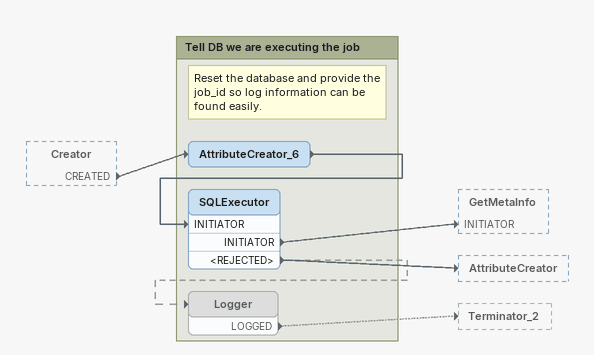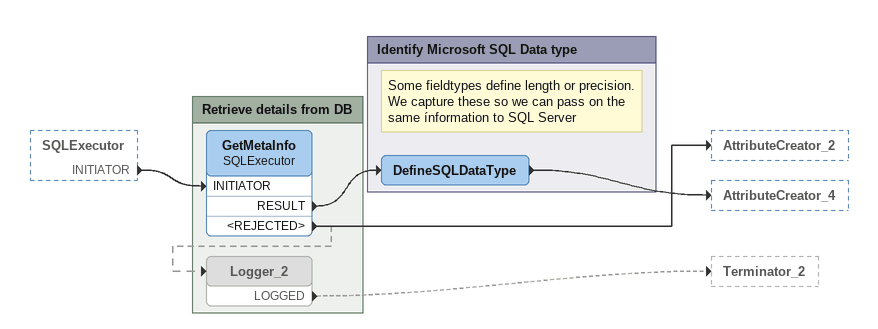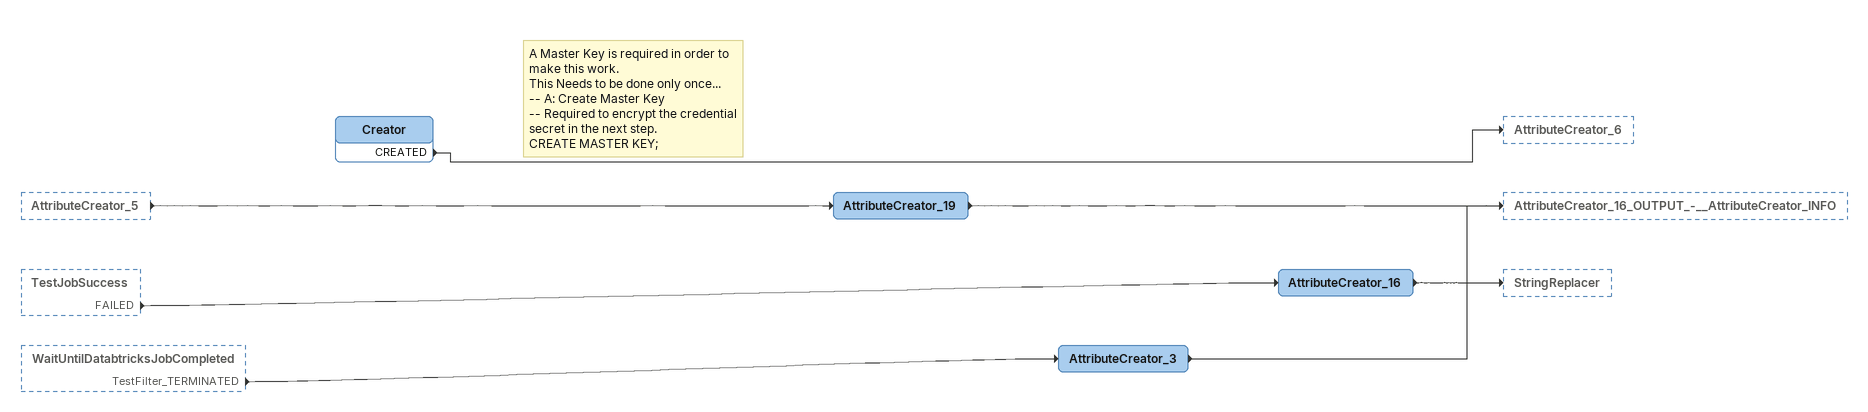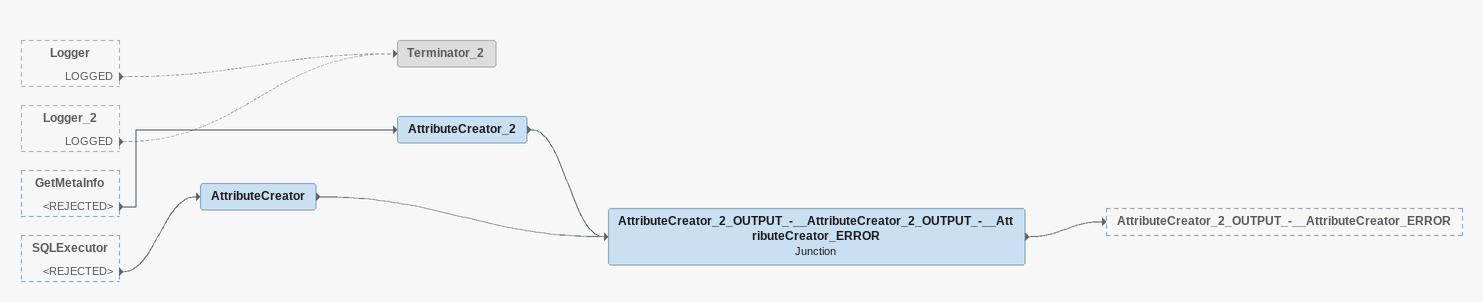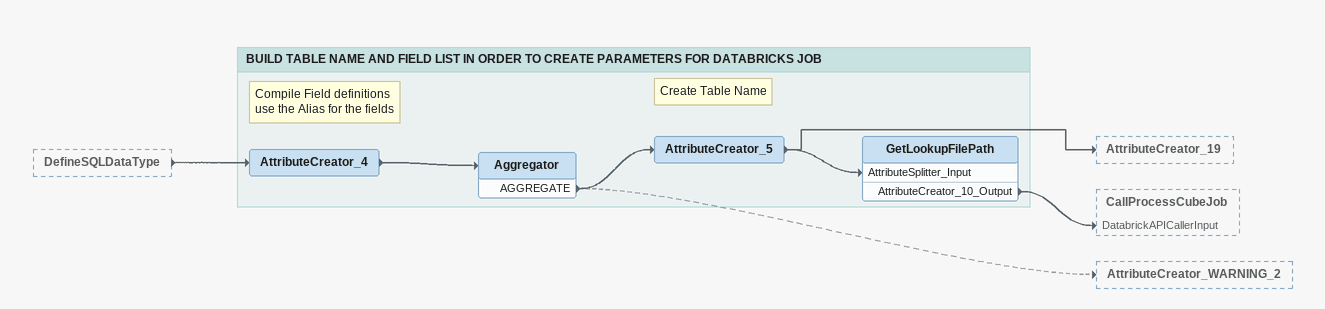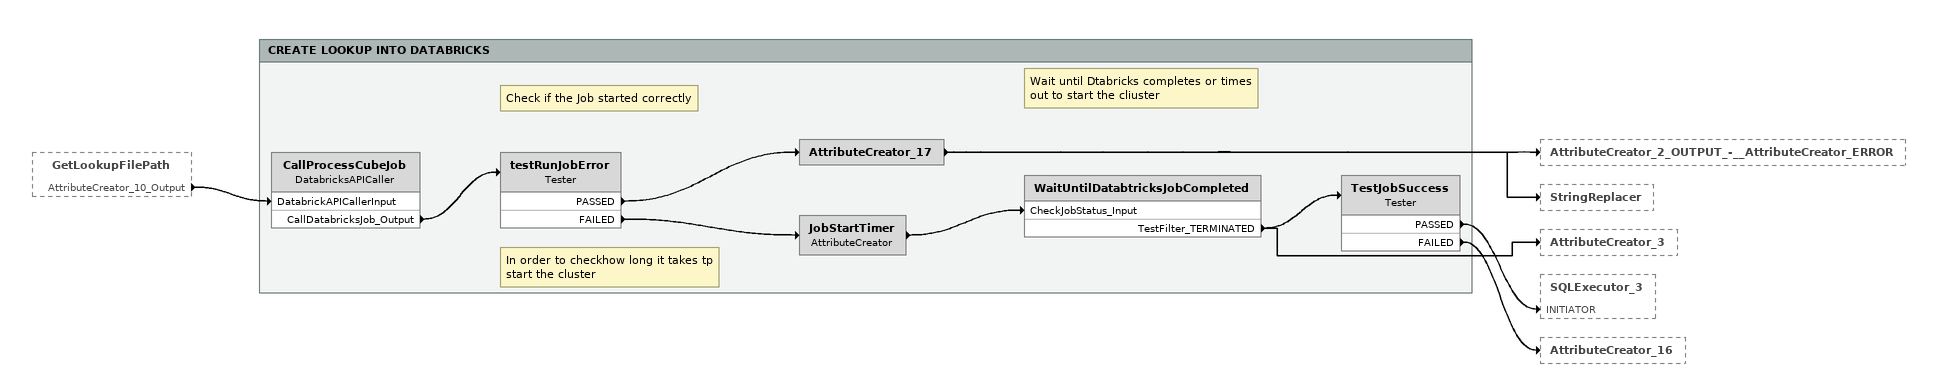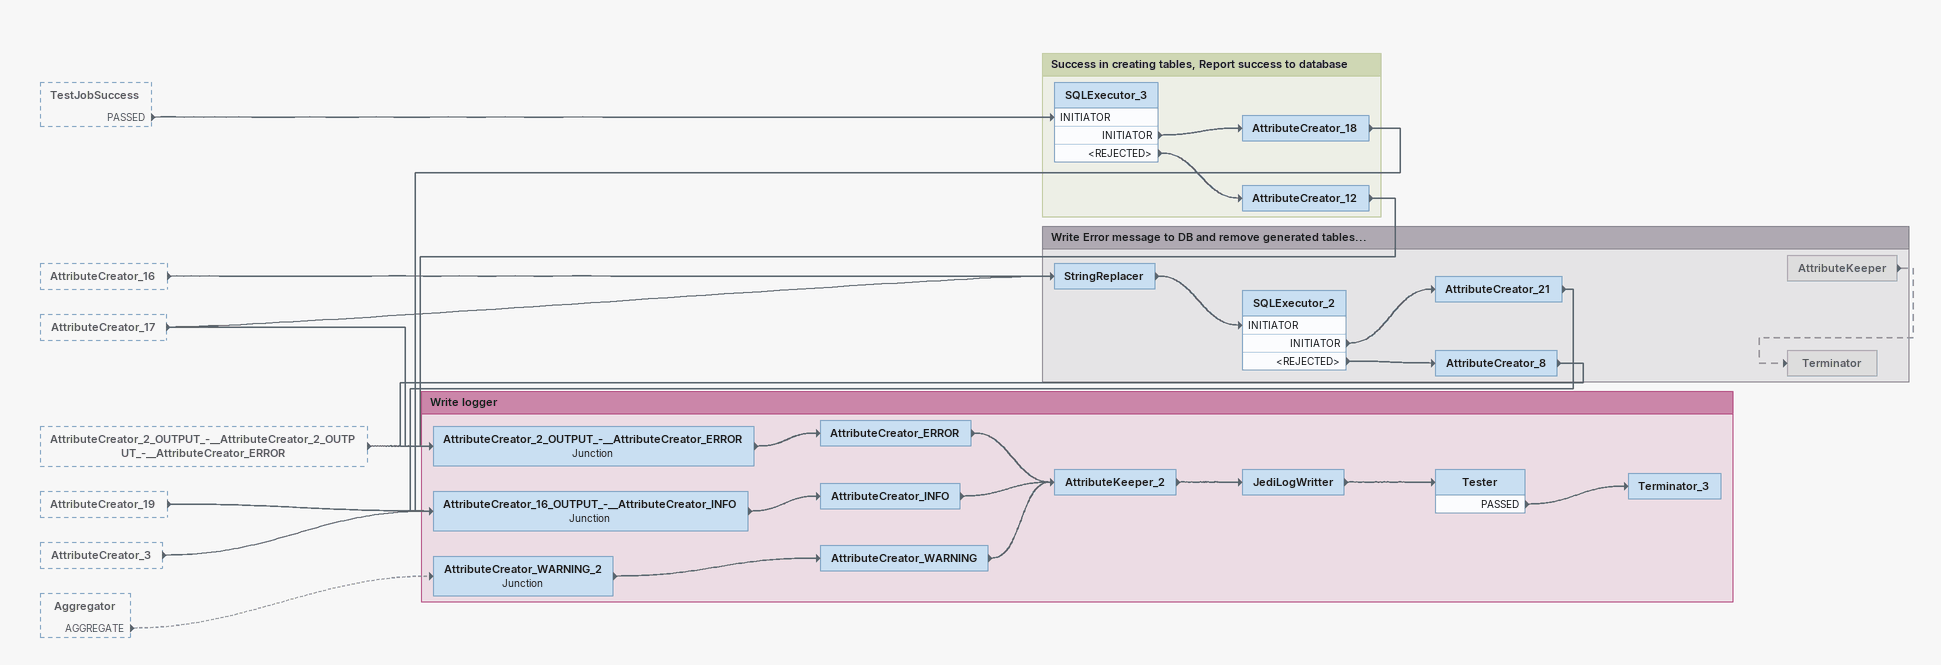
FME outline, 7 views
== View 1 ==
Creator [outside]
    CREATED -> AttributeCreator_6

Bookmark: Tell DB we are executing the job
Note: Reset the database and provide the job_id so log information can be found easily.
AttributeCreator_6
    -> SQLExecutor [INITIATOR]
SQLExecutor
    INITIATOR -> GetMetaInfo [INITIATOR]
    <REJECTED> -> Logger [off]
    <REJECTED> -> AttributeCreator
Logger [off]
    LOGGED -> Terminator_2 [off]

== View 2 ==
SQLExecutor [outside]
    INITIATOR -> GetMetaInfo [INITIATOR]

Bookmark: Retrieve details from DB
GetMetaInfo: SQLExecutor
    RESULT -> DefineSQLDataType
    <REJECTED> -> Logger_2 [off]
    <REJECTED> -> AttributeCreator_2
Logger_2 [off]
    LOGGED -> Terminator_2 [off]

Bookmark: Identify Microsoft SQL Data type
Note: Some fieldtypes define length or precision. We capture these so we can pass on the same ínformation to SQL Server
DefineSQLDataType
    -> AttributeCreator_4

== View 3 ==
AttributeCreator_5 [outside]
    -> AttributeCreator_19
TestJobSuccess [outside]
    FAILED -> AttributeCreator_16
WaitUntilDatabtricksJobCompleted [outside]
    TestFilter_TERMINATED -> AttributeCreator_3
Note: A Master Key is required in order to make this work. / This Needs to be done only once... / -- A: Create Master Key / -- Required to encrypt the credential secret in the next step. / CREATE MASTER KEY;
Creator
    CREATED -> AttributeCreator_6
AttributeCreator_16
    -> StringReplacer
AttributeCreator_3
    -> AttributeCreator_16_OUTPUT_-__AttributeCreator_INFO
AttributeCreator_19
    -> AttributeCreator_16_OUTPUT_-__AttributeCreator_INFO

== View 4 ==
Logger [outside]
    LOGGED -> Terminator_2 [off]
Logger_2 [outside]
    LOGGED -> Terminator_2 [off]
GetMetaInfo [outside]
    <REJECTED> -> AttributeCreator_2
SQLExecutor [outside]
    <REJECTED> -> AttributeCreator
AttributeCreator_2
    -> AttributeCreator_2_OUTPUT_-__AttributeCreator_2_OUTPUT_-__AttributeCreator_ERROR
Terminator_2 [off]
AttributeCreator
    -> AttributeCreator_2_OUTPUT_-__AttributeCreator_2_OUTPUT_-__AttributeCreator_ERROR
AttributeCreator_2_OUTPUT_-__AttributeCreator_2_OUTPUT_-__AttributeCreator_ERROR: Junction
    -> AttributeCreator_2_OUTPUT_-__AttributeCreator_ERROR

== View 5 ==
DefineSQLDataType [outside]
    -> AttributeCreator_4

Bookmark: BUILD TABLE NAME AND FIELD LIST IN ORDER TO CREATE PARAMETERS FOR DATABRICKS JOB
Note: Compile Field definitions / use the Alias for the fields
AttributeCreator_4
    -> Aggregator
Aggregator
    AGGREGATE -> AttributeCreator_WARNING_2 [off]
    AGGREGATE -> AttributeCreator_5
Note: Create Table Name
AttributeCreator_5
    -> AttributeCreator_19
    -> GetLookupFilePath [AttributeSplitter_Input]
GetLookupFilePath
    AttributeCreator_10_Output -> CallProcessCubeJob [DatabrickAPICallerInput]

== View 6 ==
GetLookupFilePath [outside]
    AttributeCreator_10_Output -> CallProcessCubeJob [DatabrickAPICallerInput]

Bookmark: CREATE LOOKUP INTO DATABRICKS
CallProcessCubeJob: DatabricksAPICaller
    CallDatabricksJob_Output -> testRunJobError
Note: Check if the Job started correctly
testRunJobError: Tester
    PASSED -> AttributeCreator_17
    FAILED -> JobStartTimer
AttributeCreator_17
    -> AttributeCreator_2_OUTPUT_-__AttributeCreator_ERROR
    -> StringReplacer
Note: In order to checkhow long it takes tp start the cluster
JobStartTimer: AttributeCreator
    -> WaitUntilDatabtricksJobCompleted [CheckJobStatus_Input]
Note: Wait until Dtabricks completes or times out to start the cliuster
WaitUntilDatabtricksJobCompleted
    TestFilter_TERMINATED -> TestJobSuccess
    TestFilter_TERMINATED -> AttributeCreator_3
TestJobSuccess: Tester
    PASSED -> SQLExecutor_3 [INITIATOR]
    FAILED -> AttributeCreator_16

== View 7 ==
TestJobSuccess [outside]
    PASSED -> SQLExecutor_3 [INITIATOR]
AttributeCreator_16 [outside]
    -> StringReplacer
AttributeCreator_17 [outside]
    -> AttributeCreator_2_OUTPUT_-__AttributeCreator_ERROR
    -> StringReplacer
AttributeCreator_2_OUTPUT_-__AttributeCreator_2_OUTPUT_-__AttributeCreator_ERROR [outside]
    -> AttributeCreator_2_OUTPUT_-__AttributeCreator_ERROR
AttributeCreator_19 [outside]
    -> AttributeCreator_16_OUTPUT_-__AttributeCreator_INFO
AttributeCreator_3 [outside]
    -> AttributeCreator_16_OUTPUT_-__AttributeCreator_INFO
Aggregator [outside]
    AGGREGATE -> AttributeCreator_WARNING_2 [off]

Bookmark: Success in creating tables, Report success to database
SQLExecutor_3
    INITIATOR -> AttributeCreator_18
    <REJECTED> -> AttributeCreator_12
AttributeCreator_18
    -> AttributeCreator_16_OUTPUT_-__AttributeCreator_INFO
AttributeCreator_12
    -> AttributeCreator_2_OUTPUT_-__AttributeCreator_ERROR

Bookmark: Write Error message to DB and remove generated tables...
StringReplacer
    -> SQLExecutor_2 [INITIATOR]
SQLExecutor_2
    INITIATOR -> AttributeCreator_21
    <REJECTED> -> AttributeCreator_8
AttributeCreator_21
    -> AttributeCreator_16_OUTPUT_-__AttributeCreator_INFO
AttributeCreator_8
    -> AttributeCreator_2_OUTPUT_-__AttributeCreator_ERROR
AttributeKeeper [off]
    -> Terminator [off]
Terminator [off]

Bookmark: Write logger
AttributeCreator_16_OUTPUT_-__AttributeCreator_INFO: Junction
    -> AttributeCreator_INFO
AttributeCreator_INFO
    -> AttributeKeeper_2
AttributeCreator_WARNING_2: Junction
    -> AttributeCreator_WARNING
AttributeCreator_WARNING
    -> AttributeKeeper_2
AttributeCreator_2_OUTPUT_-__AttributeCreator_ERROR: Junction
    -> AttributeCreator_ERROR
AttributeCreator_ERROR
    -> AttributeKeeper_2
AttributeKeeper_2
    -> JediLogWritter
JediLogWritter
    -> Tester
Tester
    PASSED -> Terminator_3
Terminator_3
